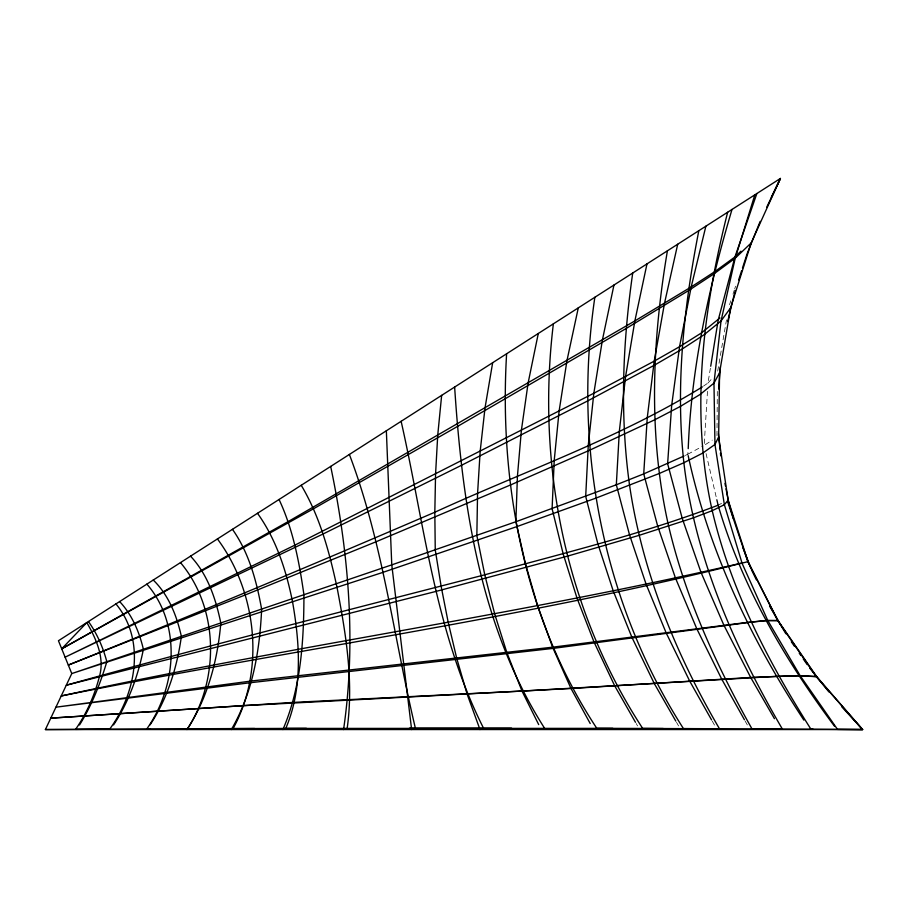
<?xml version="1.0" encoding="UTF-8"?>
<svg xmlns="http://www.w3.org/2000/svg" width="908" height="908" viewBox="0 0 908 908"><rect width="100%" height="100%" fill="white"/><g stroke="black" fill="none" stroke-linecap="round" stroke-linejoin="round"><path stroke-width="0.68" stroke-dasharray="4.54 3.41" d="M716.968 435.692L717.32 390.758M707.48 391.325L704.165 445.408L712.303 440.119M685.29 455.43L687.81 454.238L688.116 450.039M703.473 386.138L707.99 383.006L710.487 367.626M717.695 371.122L726.502 319.866M729.51 304.748L730.815 300.775M732.983 294.147L734.288 290.174M734.72 288.858L735.594 286.202M707.99 383.006L712.723 377.751M687.81 454.238L702.996 446.044M718.115 505.211L721.531 503.407M676.494 722.291L678.582 725.923M636.179 723.494L637.564 725.923M712.258 721.122L715.652 727.149M745.116 720.986L748.544 727.104M706.061 453.569L716.525 498.413"/><path stroke-width="1.36" d="M727.649 212.245C703.121 309.367 689.966 411.767 712.235 510.671C730.577 589.235 768.032 661.467 810.946 729.215L862.6 729.555L816.315 676.732L777.725 620.652L748.01 561.621L728.148 500.172L718.648 436.986L719.567 372.779L730.611 307.88L751.154 242.981L780.426 178.445L58.441 640.742L71.766 673.577L45.4 729.555L862.6 729.555L816.598 676.505L777.963 620.505L747.817 561.7L727.66 501.727M506.607 353.779C498.912 483.442 524.37 618.791 596.794 728.318L663.237 728.511M688.219 448.643C691.317 367.252 708.887 287.303 732.007 209.442M718.671 388.942L720.294 367.059M553.369 323.838C536.378 463.557 565.151 610.04 642.705 728.443L813.069 729.226M347.185 728.273C353.791 681.227 345.846 633.761 337.061 587.544C329.4 552.178 319.911 516.607 301.24 485.281M441.651 395.366L437.724 435.25L435.568 474.089L434.819 512.237L435.25 549.919L441.106 586.159L448.166 622.196L456.656 658.062L467.018 693.837L479.991 729.555M594.854 297.268C572.869 445.76 602.129 601.663 683.44 728.591L719.454 728.738C675.529 653.715 642.296 571.711 629.573 485.36C619.733 414.877 622.65 343.315 632.717 273.036M667.414 250.812C652.035 341.737 648.085 435.681 668.64 526.141C685.483 597.691 716.06 665.042 751.983 728.886L782.367 729.056C734.447 646.927 695.085 557.977 683.872 462.739C675.336 385.14 683.894 306.972 698.82 230.7M343.565 729.555C356.299 642.194 348.74 552.518 330.682 466.428M710.714 366.23L718.194 320.104L734.958 256.941L756.863 193.529M492.658 362.712L485.02 407.874L480.162 451.412L477.551 493.827L476.848 535.482L484.77 574.798L494.633 613.774L506.834 652.511L521.998 691.067L538.694 724.595M538.296 333.486L528.127 382.938L521.374 430.426L517.401 476.552L515.869 521.737L525.494 563.959L537.604 605.738L552.586 647.188L570.973 688.434L590.2 723.506M613.956 285.033L602.413 339.921L593.843 393.255L588.27 445.317L585.694 496.404L597.884 543.926L613.218 590.881L631.934 637.371L654.293 683.542L675.802 721.077M646.984 263.887L634.862 320.933L625.567 376.627L619.347 431.164L616.328 484.781L629.494 534.755L646.065 584.094L666.166 632.91L689.83 681.34L711.577 719.919M578.294 307.869L566.989 360.476L559.101 411.142L554.221 460.435L552.098 508.73L563.119 553.687L577 598.111L594.07 642.149L614.739 685.926L635.486 722.28M677.709 244.218L664.497 303.306L654.214 361.146L647.234 417.941L643.727 473.885L657.71 526.22L675.393 577.851L696.822 628.847L721.837 679.343L744.435 719.76M705.879 226.183L691.192 286.951L679.559 346.697L671.648 405.581L667.63 463.716L682.226 518.366L700.953 572.233L723.914 625.283L750.78 677.629L774.445 718.693M727.66 321.546L735.208 290.492M754.832 194.834L735.23 258.167L721.031 320.933L713.972 383.119L714.959 444.466L724.368 504.689L742.142 563.471L767.759 620.493L800.141 675.677L837.516 729.385L862.6 729.555L841.727 706.753M738.624 279.948L741.62 270.72M742.472 268.087L747.17 253.593L760.166 221.393M282.91 729.555C301.195 687.174 303.828 640.367 303.942 594.808C299.265 562.256 293.125 529.455 279.051 499.479M766.67 207.33L780.426 178.445L771.335 197.342M718.648 436.986L714.959 444.466L702.849 453.047L683.872 462.739L659.174 473.522L595.671 498.208L517.083 526.538L382.654 572.46L71.766 673.577L391.768 564.867L515.869 521.737L616.328 484.781L643.727 473.885L684.03 456.02M231.336 729.555C252.628 693.19 259.767 650.764 261.629 609.2C256.589 581.188 249.064 552.881 232.459 529.319M719.567 372.779L713.972 383.119L700.329 394.322L680.183 406.523L654.623 419.848L589.928 450.096L510.5 484.974L375.844 541.849L245.262 594.944L68.316 665.065C191.157 615.772 313.226 564.549 434.819 512.237C524.2 471.241 618.348 438.598 702.338 386.921M186.969 729.555C207.75 697.9 217.568 660.468 220.814 623.058C215.82 598.917 207.762 574.458 190.532 556.161M79.529 724.959C91.719 705.391 100.289 683.758 106.826 661.705C103.058 647.393 97.054 633.614 88.451 621.537M150.092 724.834C167.492 698.422 177.037 667.584 181.373 636.44C176.776 615.737 168.718 595.092 153.259 580.03M113.568 724.902C128.618 702.122 138.027 675.995 143.385 649.322C139.299 631.855 132.035 614.784 119.64 601.561M730.611 307.88L721.031 320.933L704.302 334.587L681.931 349.183L654.759 364.982L587.885 400.814L461.309 465.395L323.123 533.972L65.115 657.176L294.896 545.152L593.843 393.255L654.214 361.146L679.559 346.697L701.192 333.1L719.93 317.993M728.148 500.172L724.368 504.689L712.235 510.671L693.292 517.878L639.084 535.357L567.409 556.173L436.226 591.358L66.273 685.222C205.219 646.36 345.051 610.766 484.77 574.798C562.971 553.244 642.217 534.199 718.115 505.211L716.843 499.775M751.154 242.981L735.23 258.167L713.915 273.898L688.468 290.628L626.18 328.48L457.269 426.578L313.578 508.741L61.721 648.811L86.816 622.57C96.044 638.721 104.953 657.721 99.403 676.608C94.557 695.403 86.691 713.427 75.568 729.362L109.652 729.169C135.871 693.633 146.154 640.356 115.952 603.922M740.951 251.164L734.958 256.941L714.834 271.606L691.192 286.951L634.862 320.933L288.142 521.589L61.721 648.811M748.01 561.621C521.771 619.029 289.834 649.731 61.211 695.971C287.325 646.575 516.992 615.249 742.472 562.858M777.963 620.505L765.614 620.595L747.114 622.411L552.586 647.188L251.584 680.977L55.933 707.184L250.097 682.748L553.369 648.369L751.007 622.162L767.759 620.493L777.725 620.652M45.4 729.555L150.433 728.942M202.632 728.704L146.79 728.965C176.39 687.118 181.952 624.534 146.88 584.116M254.637 728.511L187.536 728.772C219.566 679.354 219.01 608.371 180.488 562.597M306.427 728.364L233.084 728.591C265.215 669.945 256.987 592.084 217.432 538.943M612.877 728.364L285.77 728.42C302.852 688.548 299.867 643.851 292.592 602.095C286.326 570.723 276.304 539.522 257.497 513.292M409.406 728.182L511.556 728.182M816.598 676.505L798.927 675.745L776.646 676.335L521.998 691.067L292.728 702.429L50.769 718.149L244.07 705.618L572.551 688.412L753.878 677.277L800.141 675.677L816.315 676.732M809.675 668.016L828.902 691.941M834.429 726.128C784.433 659.14 741.632 585.876 718.115 505.211M791.322 641.786L794.5 646.36M799.267 653.215L800.856 655.497M803.24 658.924L807.212 664.633M803.864 720.101C750.746 639.266 708.58 550.52 688.162 455.6M544.55 728.227C480.06 627.076 462.354 504.576 454.636 387.058M769.553 606.101L785.851 633.739M751.415 569.622L756.341 579.735M483.521 728.171C435.318 632.604 424.411 524.393 401.132 421.312M742.971 547.83L750.916 568.34M349.376 454.454C382.779 542.507 393.652 636.939 415.376 728.182M733.414 518.729L728.704 502.521L726.025 488.833M724.959 483.351L725.492 486.098M411.619 729.555L391.768 564.867L386.354 430.778M718.432 433.627L720.158 450.277M720.441 453.047L720.725 455.816"/></g></svg>
